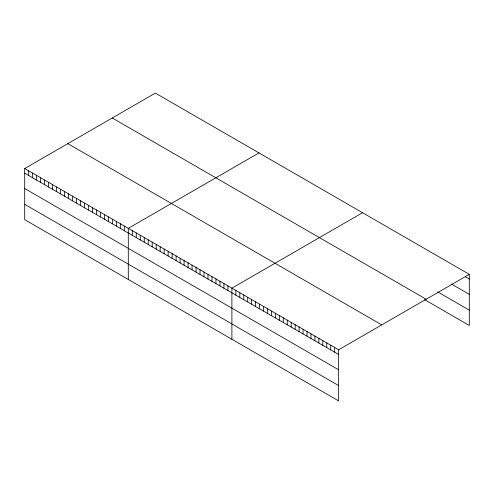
<?xml version="1.0" encoding="UTF-8"?>
<svg xmlns="http://www.w3.org/2000/svg" width="494" height="494" viewBox="0 0 494 494"><rect width="100%" height="100%" fill="white"/><g stroke="black" fill="none" stroke-linecap="round" stroke-linejoin="round"><path stroke-width="0.74" d="M338.637 369.784L338.637 349.783L24.7 168.534L24.7 219.657L338.637 400.906L338.637 369.784L24.7 188.535M424.494 299.599L469.3 325.466L469.3 274.343L155.363 93.094L24.7 168.534M258.961 152.912L128.298 228.345L128.298 279.468M362.559 212.723L231.896 288.156L231.896 339.279M338.637 349.783L469.3 274.343M465.348 276.739L469.3 279.024M451.51 284.075L469.3 294.35M437.672 291.88L469.3 310.139M112.243 117.992L426.18 299.241M67.82 143.643L381.757 324.891M24.7 173.209L338.637 354.457M24.7 204.331L338.637 385.579M334.685 347.504L334.685 352.179M330.727 345.22L330.727 349.894M326.775 342.935L326.775 347.615M322.823 340.656L322.823 345.331M318.871 338.371L318.871 343.046M314.919 336.087L314.919 340.767M310.961 333.808L310.961 338.483M307.009 331.523L307.009 336.198M303.057 329.245L303.057 333.919M299.105 326.96L299.105 331.635M295.153 324.675L295.153 329.356M291.194 322.397L291.194 327.071M287.242 320.112L287.242 324.786M283.29 317.827L283.29 322.508M279.338 315.549L279.338 320.223M275.386 313.264L275.386 317.938M271.428 310.985L271.428 315.66M267.476 308.701L267.476 313.375M263.524 306.416L263.524 311.097M259.572 304.137L259.572 308.812M255.62 301.853L255.62 306.527M251.662 299.574L251.662 304.248M247.71 297.289L247.71 301.964M243.758 295.004L243.758 299.685M239.806 292.726L239.806 297.4M235.854 290.441L235.854 295.116M227.913 285.859L227.913 290.534M223.93 283.556L223.93 288.237M219.941 281.259L219.941 285.933M215.958 278.956L215.958 283.63M211.975 276.659L211.975 281.333M207.993 274.355L207.993 279.03M204.003 272.058L204.003 276.733M200.021 269.755L200.021 274.429M196.038 267.458L196.038 272.132M192.055 265.154L192.055 269.829M188.066 262.851L188.066 267.532M184.083 260.554L184.083 265.229M180.1 258.251L180.1 262.932M176.111 255.954L176.111 260.628M172.128 253.65L172.128 258.325M168.145 251.353L168.145 256.028M164.162 249.05L164.162 253.725M160.173 246.753L160.173 251.427M156.19 244.45L156.19 249.124M152.208 242.153L152.208 246.827M148.225 239.849L148.225 244.524M144.236 237.546L144.236 242.227M140.253 235.249L140.253 239.923M136.27 232.946L136.27 237.626M132.281 230.649L132.281 235.323M124.315 226.048L124.315 230.723M120.332 223.745L120.332 228.419M116.343 221.448L116.343 226.122M112.36 219.145L112.36 223.819M108.377 216.847L108.377 221.522M104.388 214.544L104.388 219.219M100.406 212.241L100.406 216.922M96.423 209.944L96.423 214.618M92.44 207.641L92.44 212.321M88.451 205.343L88.451 210.018M84.468 203.04L84.468 207.715M80.485 200.743L80.485 205.418M76.502 198.44L76.502 203.114M72.513 196.143L72.513 200.817M68.53 193.839L68.53 198.514M64.547 191.542L64.547 196.217M60.558 189.239L60.558 193.914M56.575 186.936L56.575 191.616M52.592 184.639L52.592 189.313M48.61 182.335L48.61 187.016M44.621 180.038L44.621 184.713M40.638 177.735L40.638 182.41M36.655 175.438L36.655 180.112M32.672 173.135L32.672 177.809M28.683 170.838L28.683 175.512"/></g></svg>
